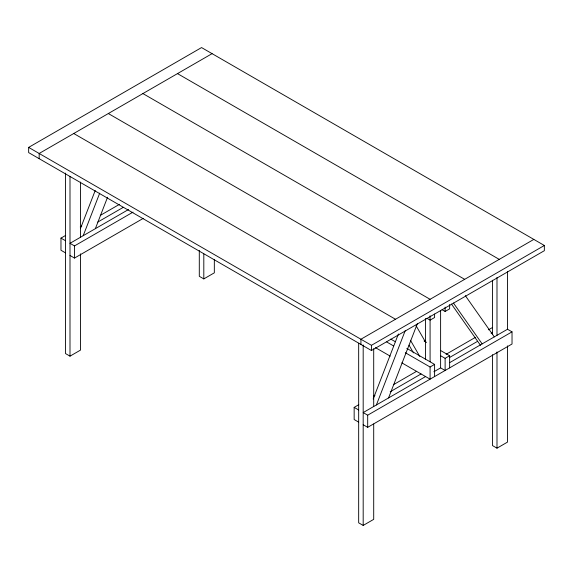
<?xml version="1.0" encoding="UTF-8"?>
<svg xmlns="http://www.w3.org/2000/svg" width="573" height="573" viewBox="0 0 573 573"><rect width="100%" height="100%" fill="white"/><g stroke="black" fill="none" stroke-linecap="round" stroke-linejoin="round"><path stroke-width="0.86" d="M80.635 228.083L95.197 190.558M83.207 235.689L99.709 193.158M95.362 228.67L107.552 197.248M373.173 399.016L398.407 333.973M376.389 404.953L405.183 330.736M388.544 397.941L417.416 323.516M28.65 147.397L201.553 47.573L544.35 245.48L544.35 250.695L371.447 350.518L28.65 152.604L28.65 147.397L371.447 345.311L544.35 245.48M212.074 53.647L39.172 153.471L39.172 158.678M65.487 252.865L60.974 250.258L60.974 238.11L65.594 235.439M80.234 226.987L81.774 226.099M100.261 215.427L119.521 204.31M97.79 222.059L123.252 207.362M128.531 209.517L69.999 243.317L74.504 245.917L133.051 212.117M69.999 255.465L74.504 258.072L143.2 218.413M65.487 173.089L65.487 353.555L69.999 356.162L80.521 350.089L80.521 253.846M199.297 250.458L199.297 276.301L203.809 278.908L214.331 272.827L214.331 259.462M533.828 239.407L360.926 339.23L360.926 344.437M442.112 309.721L445.121 311.454L449.633 308.854L449.633 304.514M358.669 422.129L354.157 419.529L354.157 407.374L358.777 404.703M373.417 396.258L374.957 395.363M393.443 384.691L416.55 371.347M446.109 354.286L475.382 337.382M488.483 329.826L492.329 327.598M405.297 352.703L430.087 367.007L434.592 364.407L434.592 376.561M440.608 355.726L445.121 358.333L449.633 355.726L449.633 367.88M390.206 391.774L421.062 373.954M449.869 357.323L477.638 341.293M491.133 333.5L492.479 332.72M425.574 376.561L363.182 412.581L367.687 415.189L512.026 331.853L512.026 344.008L367.687 427.336L363.182 424.736M433.84 371.784L440.608 367.88L445.121 370.48L445.121 358.333M449.748 362.602L507.513 329.253L512.026 331.853M358.669 343.248L358.669 522.827L363.182 525.427L373.703 519.353L373.703 424.006M492.479 354.68L492.479 445.572L496.992 448.172L507.513 442.098L507.513 345.856M177.494 73.609L499.248 259.376M142.913 93.578L464.667 279.338M108.333 113.54L430.087 299.299M426.985 318.344L430.087 320.135L434.592 317.528L434.592 314.061M73.752 133.509L395.506 319.268M424.07 340.971L426.391 342.31M440.336 350.361L449.633 355.726M390.765 339.101L395.406 341.78M406.78 348.348L434.592 364.407M386.711 341.966L393.68 345.992M375.494 347.646L390.213 356.141M401.838 362.852L430.087 379.161L430.087 367.007M60.974 238.11L65.487 240.71M354.157 407.374L358.669 409.982M465.319 295.647L494.306 336.881M453.408 302.995L482.151 343.893M451.46 304.048L480.503 345.361M416.07 325.7L425.861 342.654M410.44 340.255L419.787 356.442M409.036 345.175L413.484 352.889M507.513 271.416L507.513 329.253M496.992 277.49L496.992 335.327M496.992 351.937L496.992 448.172M492.479 280.226L492.479 334.26M445.121 307.114L445.121 311.454M440.608 310.623L440.608 367.88M430.087 315.795L430.087 361.799M425.574 318.516L425.574 359.199M373.703 348.671L373.703 406.508M371.447 345.311L371.447 350.518M367.687 415.189L367.687 427.336M363.182 344.96L363.182 525.427M203.809 253.954L203.809 278.908M80.521 182.071L80.521 237.236M74.504 245.917L74.504 258.072M69.999 176.584L69.999 356.162"/></g></svg>
